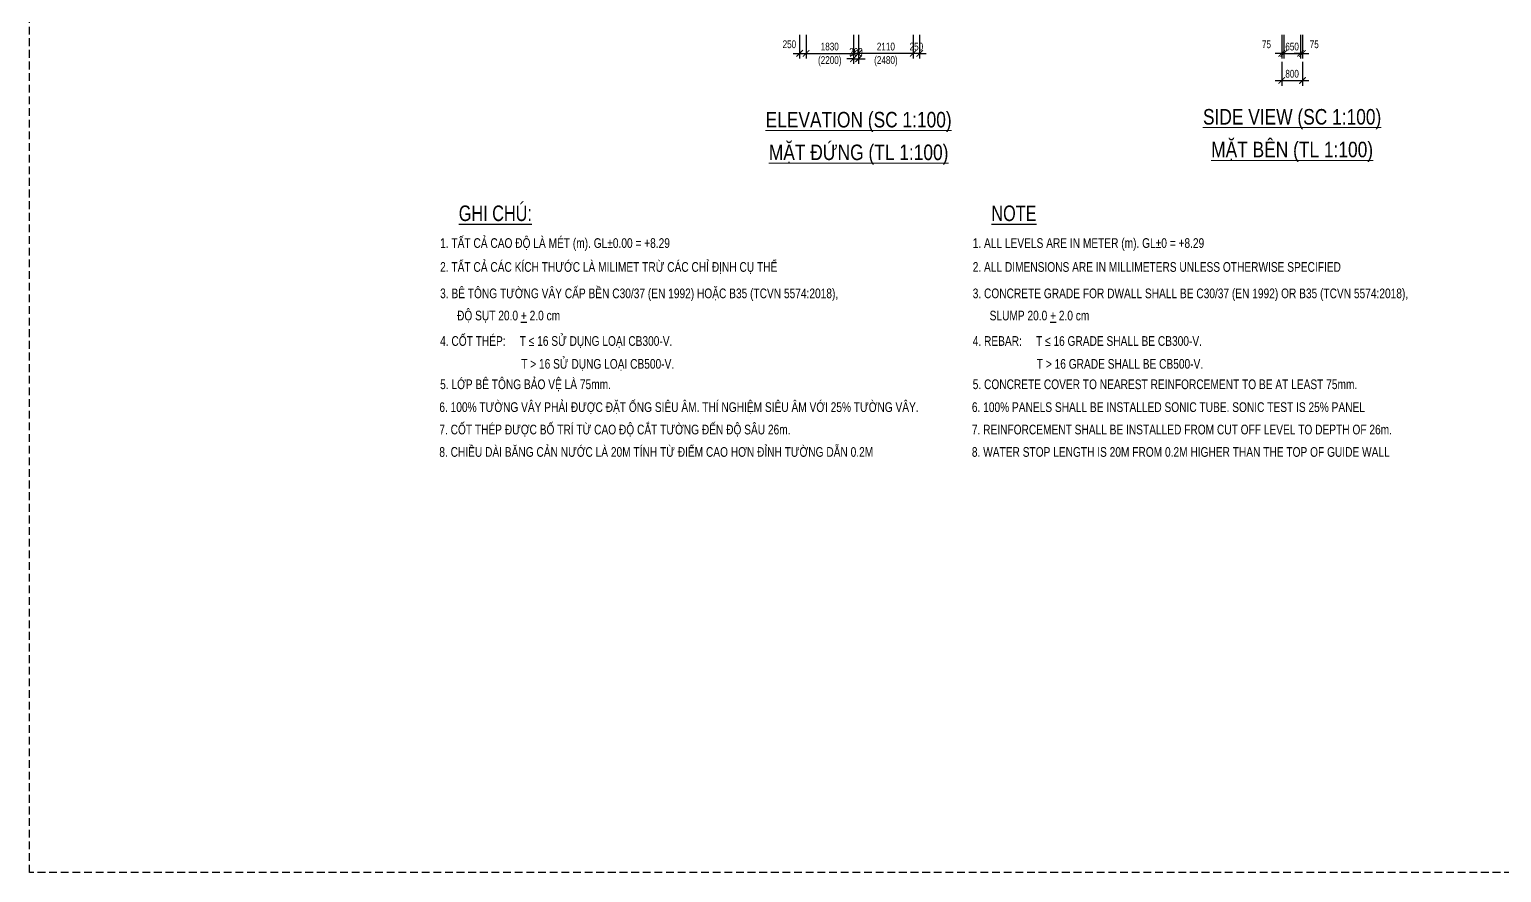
# Model space of a CAD drawing. Header units: millimetres. Extents: x 2611025 to 4139346, y -89870 to 101087.
# Drawn here: x 3342797 to 3399707, y -78018 to -45425 of the extents above; entities that cross this region are included whole.
import ezdxf
from ezdxf.enums import TextEntityAlignment as Align

# ---------------------------------------------------------------- set-up
doc = ezdxf.new("R2010")
doc.units = ezdxf.units.MM
doc.header["$LTSCALE"] = 1200
doc.header["$PDMODE"] = 35
doc.linetypes.add('HIDDEN', pattern=[0.375, 0.25, -0.125])
doc.layers.add('CDC.06.TEXT', color=2, linetype='Continuous')
doc.layers.add('CDC.11.NOTE', color=8, linetype='Continuous')
for name, color, linetype, lineweight in [('K-THUOC', 1, 'Continuous', 18), ('TCHI', 4, 'HIDDEN', 30), ('TEXTVN', 2, 'Continuous', 20)]:
    doc.layers.add(name, color=color, linetype=linetype, lineweight=lineweight)
doc.styles.add('DB_Arial', font='arial.ttf', dxfattribs={"width": 0.8})
doc.styles.add('SMTEXT', font='arial.ttf', dxfattribs={"width": 0.75})
doc.dimstyles.new('BSV1-100', dxfattribs={"dimtxt": 300, "dimasz": 250, "dimexe": 200, "dimexo": 0, "dimgap": 108, "dimtad": 1, "dimdec": 0, "dimdsep": 46, "dimtxsty": 'SMTEXT', "dimblk": 'ARCHTICK', "dimcen": 100, "dimdle": 250, "dimclrd": 256, "dimclre": 256, "dimclrt": 1, "dimadec": 0, "dimazin": 0, "dimtfac": 1, "dimtdec": 0, "dimtix": 1, "dimtmove": 2, "dimatfit": 3, "dimfxl": 720, "dimfxlon": 1, "dimtolj": 1, "dimtzin": 0, "dimarcsym": 0})

# ---------------------------------------------------------------- blocks, each defined once
blk = doc.blocks.new('_ArchTick')
at = {"color": 0, "linetype": 'ByBlock', "const_width": 0.15}
blk.add_lwpolyline([(-0.5, -0.5), (0.5, 0.5)], dxfattribs=at)
blk = doc.blocks.new('*D895')
at = {"layer": 'Defpoints', "color": 0, "transparency": 16777216}
for p in [(3391210, -45900), (3392010, -45900), (3392010, -47400)]:
    blk.add_point(p, dxfattribs=at)
at = {"layer": 'K-THUOC', "lineweight": -2, "transparency": 16777216}
for p, q in [((3391210, -46680), (3391210, -47600)), ((3392010, -46680), (3392010, -47600)), ((3390960, -47400), (3392260, -47400))]:
    blk.add_line(p, q, dxfattribs=at)
at = {"layer": 'K-THUOC', "lineweight": -2, "transparency": 16777216, "xscale": 250, "yscale": 250, "zscale": 250, "rotation": 180}
blk.add_blockref('_ArchTick', (3391210, -47400), dxfattribs=at)
at = {"layer": 'K-THUOC', "lineweight": -2, "transparency": 16777216, "xscale": 250, "yscale": 250, "zscale": 250}
blk.add_blockref('_ArchTick', (3392010, -47400), dxfattribs=at)
at = {"layer": 'K-THUOC', "color": 1, "transparency": 16777216, "insert": (3391610, -47139), "char_height": 300, "attachment_point": 5, "style": 'SMTEXT'}
blk.add_mtext('\\A1;800', dxfattribs=at)
blk = doc.blocks.new('*D896')
at = {"layer": 'Defpoints', "color": 0, "transparency": 16777216}
for p in [(3391210, -45600), (3391285, -45600), (3391285, -46350)]:
    blk.add_point(p, dxfattribs=at)
at = {"layer": 'K-THUOC', "lineweight": -2, "transparency": 16777216}
for p, q in [((3391210, -45630), (3391210, -46550)), ((3391285, -45630), (3391285, -46550)), ((3391210, -46350), (3390960, -46350)), ((3391210, -46350), (3391285, -46350)), ((3391285, -46350), (3391535, -46350))]:
    blk.add_line(p, q, dxfattribs=at)
at = {"layer": 'K-THUOC', "lineweight": -2, "transparency": 16777216, "xscale": 250, "yscale": 250, "zscale": 250}
blk.add_blockref('_ArchTick', (3391210, -46350), dxfattribs=at)
at = {"layer": 'K-THUOC', "lineweight": -2, "transparency": 16777216, "xscale": 250, "yscale": 250, "zscale": 250, "rotation": 180}
blk.add_blockref('_ArchTick', (3391285, -46350), dxfattribs=at)
at = {"layer": 'K-THUOC', "color": 1, "transparency": 16777216, "insert": (3390619, -46000), "char_height": 300, "attachment_point": 5, "style": 'SMTEXT'}
blk.add_mtext('\\A1;75', dxfattribs=at)
blk = doc.blocks.new('*D897')
at = {"layer": 'Defpoints', "color": 0, "transparency": 16777216}
for p in [(3391285, -45600), (3391935, -45600), (3391935, -46350)]:
    blk.add_point(p, dxfattribs=at)
at = {"layer": 'K-THUOC', "lineweight": -2, "transparency": 16777216}
for p, q in [((3391285, -45630), (3391285, -46550)), ((3391935, -45630), (3391935, -46550)), ((3391285, -46350), (3391035, -46350)), ((3391285, -46350), (3391935, -46350)), ((3391935, -46350), (3392185, -46350))]:
    blk.add_line(p, q, dxfattribs=at)
at = {"layer": 'K-THUOC', "lineweight": -2, "transparency": 16777216, "xscale": 250, "yscale": 250, "zscale": 250}
blk.add_blockref('_ArchTick', (3391285, -46350), dxfattribs=at)
at = {"layer": 'K-THUOC', "lineweight": -2, "transparency": 16777216, "xscale": 250, "yscale": 250, "zscale": 250, "rotation": 180}
blk.add_blockref('_ArchTick', (3391935, -46350), dxfattribs=at)
at = {"layer": 'K-THUOC', "color": 1, "transparency": 16777216, "insert": (3391610, -46089), "char_height": 300, "attachment_point": 5, "style": 'SMTEXT'}
blk.add_mtext('\\A1;650', dxfattribs=at)
blk = doc.blocks.new('*D898')
at = {"layer": 'Defpoints', "color": 0, "transparency": 16777216}
for p in [(3391935, -45600), (3392010, -45600), (3392010, -46350)]:
    blk.add_point(p, dxfattribs=at)
at = {"layer": 'K-THUOC', "lineweight": -2, "transparency": 16777216}
for p, q in [((3391935, -45630), (3391935, -46550)), ((3392010, -45630), (3392010, -46550)), ((3391935, -46350), (3391685, -46350)), ((3391935, -46350), (3392010, -46350)), ((3392010, -46350), (3392260, -46350))]:
    blk.add_line(p, q, dxfattribs=at)
at = {"layer": 'K-THUOC', "lineweight": -2, "transparency": 16777216, "xscale": 250, "yscale": 250, "zscale": 250}
blk.add_blockref('_ArchTick', (3391935, -46350), dxfattribs=at)
at = {"layer": 'K-THUOC', "lineweight": -2, "transparency": 16777216, "xscale": 250, "yscale": 250, "zscale": 250, "rotation": 180}
blk.add_blockref('_ArchTick', (3392010, -46350), dxfattribs=at)
at = {"layer": 'K-THUOC', "color": 1, "transparency": 16777216, "insert": (3392466, -46000), "char_height": 300, "attachment_point": 5, "style": 'SMTEXT'}
blk.add_mtext('\\A1;75', dxfattribs=at)
blk = doc.blocks.new('*D943')
at = {"layer": 'Defpoints', "color": 0, "transparency": 16777216}
for p in [(3372571, -45600), (3372821, -45600), (3372821, -46350)]:
    blk.add_point(p, dxfattribs=at)
at = {"layer": 'K-THUOC', "lineweight": -2, "transparency": 16777216}
for p, q in [((3372571, -45630), (3372571, -46550)), ((3372821, -45630), (3372821, -46550)), ((3372321, -46350), (3373071, -46350))]:
    blk.add_line(p, q, dxfattribs=at)
at = {"layer": 'K-THUOC', "lineweight": -2, "transparency": 16777216, "xscale": 250, "yscale": 250, "zscale": 250, "rotation": 180}
blk.add_blockref('_ArchTick', (3372571, -46350), dxfattribs=at)
at = {"layer": 'K-THUOC', "lineweight": -2, "transparency": 16777216, "xscale": 250, "yscale": 250, "zscale": 250}
blk.add_blockref('_ArchTick', (3372821, -46350), dxfattribs=at)
at = {"layer": 'K-THUOC', "color": 1, "transparency": 16777216, "insert": (3372175, -46000), "char_height": 300, "attachment_point": 5, "style": 'SMTEXT'}
blk.add_mtext('\\A1;250', dxfattribs=at)
blk = doc.blocks.new('*D944')
at = {"layer": 'Defpoints', "color": 0, "transparency": 16777216}
for p in [(3374651, -44800), (3372821, -45600), (3374651, -46350)]:
    blk.add_point(p, dxfattribs=at)
at = {"layer": 'K-THUOC', "lineweight": -2, "transparency": 16777216}
for p, q in [((3372821, -45630), (3372821, -46550)), ((3374651, -45630), (3374651, -46550)), ((3372571, -46350), (3374901, -46350))]:
    blk.add_line(p, q, dxfattribs=at)
at = {"layer": 'K-THUOC', "lineweight": -2, "transparency": 16777216, "xscale": 250, "yscale": 250, "zscale": 250, "rotation": 180}
blk.add_blockref('_ArchTick', (3372821, -46350), dxfattribs=at)
at = {"layer": 'K-THUOC', "lineweight": -2, "transparency": 16777216, "xscale": 250, "yscale": 250, "zscale": 250}
blk.add_blockref('_ArchTick', (3374651, -46350), dxfattribs=at)
at = {"layer": 'K-THUOC', "color": 1, "transparency": 16777216, "char_height": 300, "attachment_point": 5, "style": 'SMTEXT'}
for s, insert in [('\\A1;1830', (3373736, -46089)), ('\\A1;(2200)', (3373736, -46655))]:
    blk.add_mtext(s, dxfattribs=dict(at, insert=insert))
blk = doc.blocks.new('*D947')
at = {"layer": 'Defpoints', "color": 0, "transparency": 16777216}
for p in [(3374651, -44379), (3374851, -44379), (3374851, -46557)]:
    blk.add_point(p, dxfattribs=at)
at = {"layer": 'K-THUOC', "lineweight": -2, "transparency": 16777216}
for p, q in [((3374651, -45837), (3374651, -46757)), ((3374851, -45837), (3374851, -46757)), ((3374651, -46557), (3374401, -46557)), ((3374651, -46557), (3374851, -46557)), ((3374851, -46557), (3375101, -46557))]:
    blk.add_line(p, q, dxfattribs=at)
at = {"layer": 'K-THUOC', "lineweight": -2, "transparency": 16777216, "xscale": 250, "yscale": 250, "zscale": 250}
blk.add_blockref('_ArchTick', (3374651, -46557), dxfattribs=at)
at = {"layer": 'K-THUOC', "lineweight": -2, "transparency": 16777216, "xscale": 250, "yscale": 250, "zscale": 250, "rotation": 180}
blk.add_blockref('_ArchTick', (3374851, -46557), dxfattribs=at)
at = {"layer": 'K-THUOC', "color": 1, "transparency": 16777216, "insert": (3374751, -46296), "char_height": 300, "attachment_point": 5, "style": 'SMTEXT'}
blk.add_mtext('\\A1;200', dxfattribs=at)
blk = doc.blocks.new('*D945')
at = {"layer": 'Defpoints', "color": 0, "transparency": 16777216}
for p in [(3376961, -45600), (3377211, -45600), (3376961, -46350)]:
    blk.add_point(p, dxfattribs=at)
at = {"layer": 'K-THUOC', "lineweight": -2, "transparency": 16777216}
for p, q in [((3376961, -45630), (3376961, -46550)), ((3377211, -45630), (3377211, -46550)), ((3376961, -46350), (3376711, -46350)), ((3377211, -46350), (3376961, -46350)), ((3377211, -46350), (3377461, -46350))]:
    blk.add_line(p, q, dxfattribs=at)
at = {"layer": 'K-THUOC', "lineweight": -2, "transparency": 16777216, "xscale": 250, "yscale": 250, "zscale": 250}
blk.add_blockref('_ArchTick', (3376961, -46350), dxfattribs=at)
at = {"layer": 'K-THUOC', "lineweight": -2, "transparency": 16777216, "xscale": 250, "yscale": 250, "zscale": 250, "rotation": 180}
blk.add_blockref('_ArchTick', (3377211, -46350), dxfattribs=at)
at = {"layer": 'K-THUOC', "color": 1, "transparency": 16777216, "insert": (3377086, -46089), "char_height": 300, "attachment_point": 5, "style": 'SMTEXT'}
blk.add_mtext('\\A1;250', dxfattribs=at)
blk = doc.blocks.new('*D946')
at = {"layer": 'Defpoints', "color": 0, "transparency": 16777216}
for p in [(3374851, -44800), (3376961, -45600), (3374851, -46350)]:
    blk.add_point(p, dxfattribs=at)
at = {"layer": 'K-THUOC', "lineweight": -2, "transparency": 16777216}
for p, q in [((3374851, -45630), (3374851, -46550)), ((3376961, -45630), (3376961, -46550)), ((3377211, -46350), (3374601, -46350))]:
    blk.add_line(p, q, dxfattribs=at)
at = {"layer": 'K-THUOC', "lineweight": -2, "transparency": 16777216, "xscale": 250, "yscale": 250, "zscale": 250, "rotation": 180}
blk.add_blockref('_ArchTick', (3374851, -46350), dxfattribs=at)
at = {"layer": 'K-THUOC', "lineweight": -2, "transparency": 16777216, "xscale": 250, "yscale": 250, "zscale": 250}
blk.add_blockref('_ArchTick', (3376961, -46350), dxfattribs=at)
at = {"layer": 'K-THUOC', "color": 1, "transparency": 16777216, "char_height": 300, "attachment_point": 5, "style": 'SMTEXT'}
for s, insert in [('\\A1;2110', (3375906, -46089)), ('\\A1;(2480)', (3375906, -46655))]:
    blk.add_mtext(s, dxfattribs=dict(at, insert=insert))
blk = doc.blocks.new('A$C7e6bd379')
at = {"layer": 'CDC.06.TEXT', "linetype": 'Continuous', "style": 'SMTEXT', "width": 0.75}
for s, p in [('%%UGHI CHÚ:', (0, 480)), ('%%UNOTE', (16471, 480))]:
    blk.add_text(s, height=480, dxfattribs=at).set_placement(p, align=Align.TOP_LEFT)
at = {"layer": 'CDC.06.TEXT', "style": 'SMTEXT', "width": 0.75}
for s, p in [('1. TẤT CẢ CAO ĐỘ LÀ MÉT (m). GL%%P0.00 = +8.29 ', (-576, -831)), ('1. ALL LEVELS ARE IN METER (m). GL%%P0 = +8.29 ', (15895, -831)), ('2. TẤT CẢ CÁC KÍCH THƯỚC LÀ MILIMET TRỪ CÁC CHỈ ĐỊNH CỤ THỂ', (-576, -1570)), ('2. ALL DIMENSIONS ARE IN MILLIMETERS UNLESS OTHERWISE SPECIFIED', (15895, -1570)), ('3. BÊ TÔNG TƯỜNG VÂY CẤP BỀN C30/37 (EN 1992) HOẶC B35 (TCVN 5574:2018),', (-576, -2387)), ('3. CONCRETE GRADE FOR DWALL SHALL BE C30/37 (EN 1992) OR B35 (TCVN 5574:2018),', (15895, -2387)), ('ĐỘ SỤT 20.0 %%U+%%U 2.0 cm', (-53, -3072)), ('SLUMP 20.0 %%U+%%U 2.0 cm', (16418, -3072)), ('4. CỐT THÉP:     T ≤ 16 SỬ DỤNG LOẠI CB300-V.', (-576, -3860)), ('4. REBAR:     T ≤ 16 GRADE SHALL BE CB300-V.', (15895, -3860)), ('                             T > 16 SỬ DỤNG LOẠI CB500-V.', (-601, -4567)), ('                       T > 16 GRADE SHALL BE CB500-V.', (15869, -4567)), ('5. LỚP BÊ TÔNG BẢO VỆ LÀ 75mm.', (-576, -5198)), ('5. CONCRETE COVER TO NEAREST REINFORCEMENT TO BE AT LEAST 75mm.', (15895, -5198)), ('6. 100%%% TƯỜNG VÂY PHẢI ĐƯỢC ĐẶT ỐNG SIÊU ÂM. THÍ NGHIỆM SIÊU ÂM VỚI 25%%% TƯỜNG VÂY.', (-601, -5905)), ('6. 100%%% PANELS SHALL BE INSTALLED SONIC TUBE. SONIC TEST IS 25%%% PANEL ', (15869, -5905)), ('7. CỐT THÉP ĐƯỢC BỐ TRÍ TỪ CAO ĐỘ CẮT TƯỜNG ĐẾN ĐỘ SÂU 26m. ', (-601, -6598)), ('7. REINFORCEMENT SHALL BE INSTALLED FROM CUT OFF LEVEL TO DEPTH OF 26m. ', (15869, -6598)), ('8. CHIỀU DÀI BĂNG CẢN NƯỚC LÀ 20M TÍNH TỪ ĐIỂM CAO HƠN ĐỈNH TƯỜNG DẪN 0.2M', (-601, -7291)), ('8. WATER STOP LENGTH IS 20M FROM 0.2M HIGHER THAN THE TOP OF GUIDE WALL', (15869, -7291))]:
    blk.add_text(s, height=300, dxfattribs=at).set_placement(p)

msp = doc.modelspace()

# ---------------------------------------------------------------- linework, layer by layer
at = {"layer": 'TCHI'}
msp.add_lwpolyline([(3342796.7, 17806.3), (3454561.7, 17806.3), (3454561.7, -78017.7), (3342796.7, -78017.7)], close=True, dxfattribs=at)

# ---------------------------------------------------------------- block references
at = {"layer": 'CDC.11.NOTE', "xscale": 1.25, "yscale": 1.25, "zscale": 1.25}
msp.add_blockref('A$C7e6bd379', (3359393.9, -52832), dxfattribs=at)

# ---------------------------------------------------------------- texts
at = {"layer": 'TEXTVN', "style": 'DB_Arial', "width": 0.8}
for s, p in [('%%UELEVATION (SC 1:100)', (3374852.6, -48987)), ('%%USIDE VIEW (SC 1:100)', (3391610.4, -48875.9)), ('%%UMẶT ĐỨNG (TL 1:100)', (3374852.6, -50187)), ('%%UMẶT BÊN (TL 1:100)', (3391610.4, -50075.9))]:
    msp.add_text(s, height=600, dxfattribs=at).set_placement(p, align=Align.MIDDLE)

# ---------------------------------------------------------------- dimensions: what is measured, and where the dimension line sits
at = {"layer": 'K-THUOC'}
for base, p1, p2, picture, middle in [((3374850.8, -46557.1), (3374650.8, -44378.5), (3374850.8, -44378.5), '*D947', (3374750.8, -46296)), ((3392010.4, -47400), (3391210.4, -45900), (3392010.4, -45900), '*D895', (3391610.4, -47138.8)), ((3391935.4, -46350), (3391285.4, -45600), (3391935.4, -45600), '*D897', (3391610.4, -46088.8))]:
    dim = msp.add_linear_dim(base=base, p1=p1, p2=p2, dimstyle='BSV1-100', dxfattribs=at)
    dim.commit()
    dim.dimension.update_dxf_attribs({"geometry": picture, "text_midpoint": middle})
dim = msp.add_linear_dim(base=(3374650.8, -46350), p1=(3372820.8, -45600), p2=(3374650.8, -44800), text='<>\\X(2200)', dimstyle='BSV1-100', dxfattribs=at)
dim.commit()
dim.dimension.update_dxf_attribs({"geometry": '*D944', "text_midpoint": (3373735.8, -46350)})
dim = msp.add_linear_dim(base=(3374850.8, -46350), p1=(3376960.8, -45600), p2=(3374850.8, -44800), angle=180, text='<>\\X(2480)', dimstyle='BSV1-100', dxfattribs=at)
dim.commit()
dim.dimension.update_dxf_attribs({"geometry": '*D946', "text_midpoint": (3375905.8, -46350)})
for base, p1, p2, picture, middle in [((3372820.8, -46350), (3372570.8, -45600), (3372820.8, -45600), '*D943', (3372174.9, -46000)), ((3391285.4, -46350), (3391210.4, -45600), (3391285.4, -45600), '*D896', (3390619.1, -46000)), ((3392010.4, -46350), (3391935.4, -45600), (3392010.4, -45600), '*D898', (3392465.7, -46000))]:
    dim = msp.add_linear_dim(base=base, p1=p1, p2=p2, dimstyle='BSV1-100', dxfattribs=at)
    dim.commit()
    dim.dimension.update_dxf_attribs({"geometry": picture, "text_midpoint": middle, "dimtype": 160})
dim = msp.add_linear_dim(base=(3376960.8, -46350), p1=(3377210.8, -45600), p2=(3376960.8, -45600), angle=180, dimstyle='BSV1-100', dxfattribs=at)
dim.commit()
dim.dimension.update_dxf_attribs({"geometry": '*D945', "text_midpoint": (3377085.8, -46088.8)})

doc.saveas('drawing.dxf')
